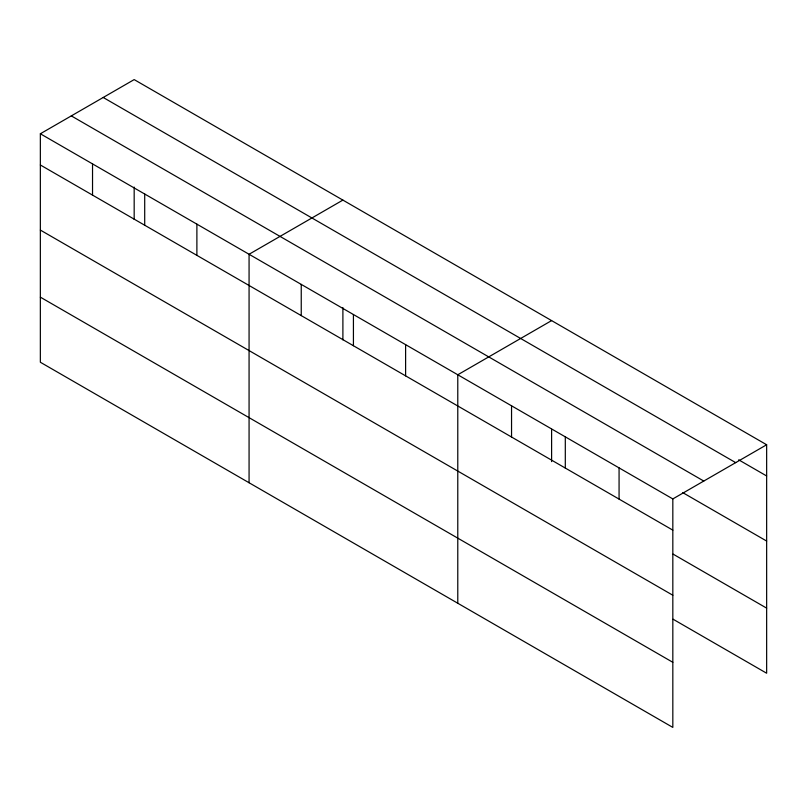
<?xml version="1.0" encoding="UTF-8"?>
<svg xmlns="http://www.w3.org/2000/svg" width="807" height="807" viewBox="0 0 807 807"><rect width="100%" height="100%" fill="white"/><g stroke="black" fill="none" stroke-linecap="round" stroke-linejoin="round"><path stroke-width="1.21" d="M40.35 133.77L672.826 498.928L672.826 727.4L40.35 362.242L40.35 133.77L134.174 79.6L766.65 444.758L766.65 673.23L673.109 619.231M342.894 200.096L249.07 254.266L249.07 482.747M551.605 320.601L457.781 374.771L457.781 603.253M672.826 498.928L766.65 444.758M738.698 459.829L766.65 475.969M103.215 97.476L735.691 462.633M71.309 115.895L703.785 481.053M682.783 492.643L766.65 541.063M40.35 164.981L672.826 530.138M673.109 554.127L766.65 608.135M40.35 230.076L672.826 595.233M40.35 297.147L672.826 662.305M619.07 467.889L619.07 499.099M565.303 436.849L565.303 468.06M551.605 429.334L551.605 461.624M511.547 405.81L511.547 437.021M405.608 344.65L405.608 375.86M353.426 314.518L353.426 345.729M342.894 307.588L342.894 339.878M301.243 284.397L301.243 315.608M196.888 224.144L196.888 255.355M144.705 194.013L144.705 225.224M134.174 187.083L134.174 219.383M92.533 163.892L92.533 195.102"/></g></svg>
